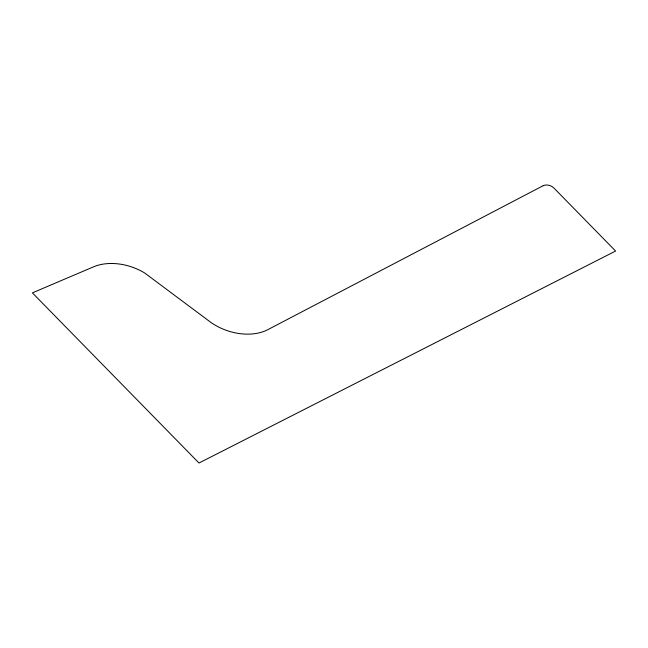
<?xml version="1.0" encoding="UTF-8"?>
<svg xmlns="http://www.w3.org/2000/svg" width="648" height="648" viewBox="0 0 648 648"><rect width="100%" height="100%" fill="white"/><g stroke="black" fill="none" stroke-linecap="round" stroke-linejoin="round"><path stroke-width="0.97" d="M543.129 185.717L267.81 329.67A45.239 30.448 18.8 0 1 209.49 321.384L144.788 273.059A45.239 30.448 18.8 0 0 93.563 266.814L32.4 292.872L198.985 463.028L615.6 251.043L553.854 187.969A7.541 5.071 18.8 0 0 543.129 185.717"/></g></svg>
